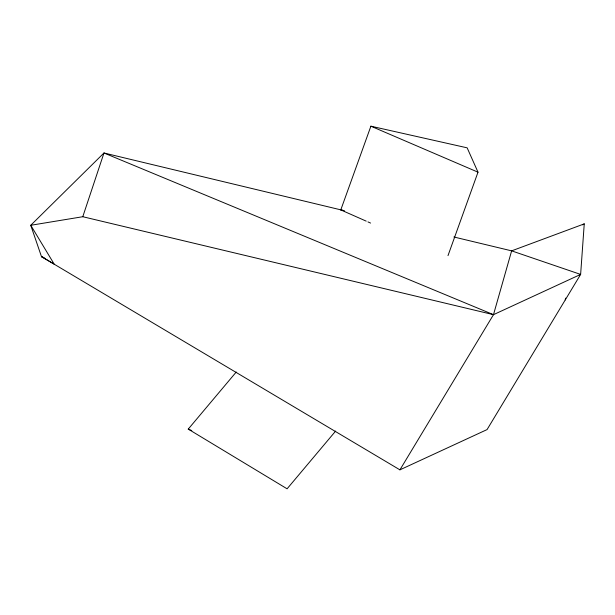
<?xml version="1.0" encoding="UTF-8"?>
<svg xmlns="http://www.w3.org/2000/svg" width="615" height="615" viewBox="0 0 615 615"><rect width="100%" height="100%" fill="white"/><g stroke="black" fill="none" stroke-linecap="round" stroke-linejoin="round"><path stroke-width="0.92" d="M453.885 236.99L511.634 250.859L584.25 223.868L580.629 274.413L487.065 429.585L399.919 469.845L41.482 256.632L30.75 225.282L103.973 152.989L342.947 210.361M565.216 299.966L565.677 298.114M44.157 257.693L41.482 256.632L54.182 264.135L30.75 225.282L82.779 216.718L493.484 314.672L511.634 250.859L580.629 274.413L493.484 314.672L399.919 469.845M82.779 216.718L103.973 152.989L493.484 314.672M366.202 221.131L340.787 209.9L370.891 126.19L467.146 147.831L478.001 172.177L447.997 255.617M335.652 431.054L287.09 488.81L188.244 429.109L236.245 372.021M582.605 224.852L584.25 223.868M340.787 209.9L344.469 210.776M188.244 429.109L191.772 430.577M370.891 126.19L478.001 172.177M367.954 221.907L370.576 223.068"/></g></svg>
